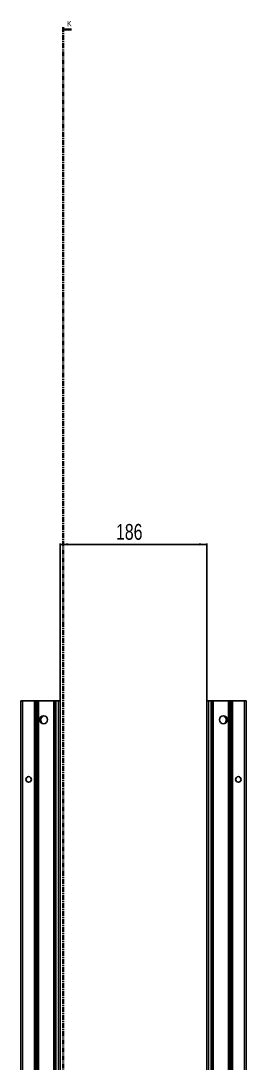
# Model space of a CAD drawing. Header units: millimetres. Extents: x -199 to 3854, y -1547 to 1507.
# Drawn here: x 1822 to 2107, y 189 to 1507 of the extents above; entities that cross this region are included whole.
import ezdxf

# ---------------------------------------------------------------- set-up
doc = ezdxf.new("R2010")
doc.units = ezdxf.units.MM
doc.linetypes.add('CENTER', pattern=[10.16, 6.35, -1.27, 1.27, -1.27])
doc.layers.add('FORMAT', color=7, linetype='Continuous')
doc.styles.add('SLDTEXTSTYLE0', font='TXT', dxfattribs={"width": 0.75})
doc.dimstyles.new('SLDDIMSTYLE0', dxfattribs={"dimtxt": 20, "dimasz": 10, "dimexe": 0, "dimexo": 0.0625, "dimgap": 5, "dimtad": 2, "dimdec": 1, "dimrnd": 1e-09, "dimzin": 12, "dimdsep": 46, "dimtxsty": 'SLDTEXTSTYLE0', "dimsah": 1, "dimcen": 0.09, "dimadec": 0, "dimazin": 3, "dimtfac": 1, "dimtofl": 0, "dimtmove": 0, "dimatfit": 3, "dimfxl": 0, "dimfrac": 2, "dimtolj": 1, "dimtzin": 12, "dimarcsym": 0})

# ---------------------------------------------------------------- blocks, each defined once
blk = doc.blocks.new('_D_4')
at = {"layer": 'FORMAT'}
for p, q in [((1871.6, 647.2), (1871.6, 846)), ((1871.6, 845), (2057.6, 845)), ((2057.6, 647.2), (2057.6, 846))]:
    blk.add_line(p, q, dxfattribs=at)
for points in [[(1871.6, 845), (1881.6, 843.5), (1881.6, 846.5)], [(2057.6, 845), (2047.6, 846.5), (2047.6, 843.5)]]:
    blk.add_solid(points, dxfattribs=at)
at = {"layer": 'FORMAT', "insert": (1942.5, 870.8), "char_height": 20, "attachment_point": 1, "style": 'SLDTEXTSTYLE0'}
blk.add_mtext('186', dxfattribs=at)

msp = doc.modelspace()

# ---------------------------------------------------------------- linework, layer by layer
at = {"color": 7, "linetype": 'CENTER', "lineweight": 35}
msp.add_line((1875.35, 1499.09), (1875.35, -1103.67), dxfattribs=at)
at = {"color": 7, "linetype": 'Continuous', "lineweight": 35}
msp.add_line((1885.99, 1496.09), (1875.35, 1496.09), dxfattribs=at)
at = {"color": 7, "linetype": 'Continuous', "lineweight": 25}
for p, q in [((1821.92, -851.79), (1821.92, 647.21)), ((1821.92, 647.21), (1823.92, 647.21)), ((1823.92, 647.21), (1839.27, 647.21)), ((1839.27, 647.21), (1839.92, 647.21)), ((1839.92, 623.46), (1839.92, 647.21)), ((1839.92, 647.21), (1840.51, 647.21)), ((1840.51, 647.21), (1841.71, 647.21)), ((1841.71, 647.21), (1841.71, -851.79)), ((1841.71, 647.21), (1841.75, 647.21)), ((1841.75, 647.21), (1841.75, -851.79)), ((1841.75, 647.21), (1842.96, 647.21)), ((1842.96, 647.21), (1844.37, 647.21)), ((1844.37, 647.21), (1863.77, 647.21)), ((1863.77, 647.21), (1864.42, 647.21)), ((1864.42, -851.79), (1864.42, 647.21)), ((1864.42, 647.21), (1866.42, 647.21)), ((1866.42, 647.21), (1869.62, 647.21)), ((1869.62, 647.21), (1871.62, 647.21)), ((1871.62, 647.21), (1871.62, -851.79)), ((2057.62, -851.79), (2057.62, 647.21)), ((2057.62, 647.21), (2059.62, 647.21)), ((2062.82, 647.21), (2059.62, 647.21)), ((2062.82, 647.21), (2064.82, 647.21)), ((2064.82, 647.21), (2064.82, -851.79)), ((2064.82, 647.21), (2065.47, 647.21)), ((2084.88, 647.21), (2065.47, 647.21)), ((2084.88, 647.21), (2086.29, 647.21)), ((2087.5, 647.21), (2086.29, 647.21)), ((2087.5, -851.79), (2087.5, 647.21)), ((2087.53, 647.21), (2087.5, 647.21)), ((2087.53, -851.79), (2087.53, 647.21)), ((2088.74, 647.21), (2087.53, 647.21)), ((2088.74, 647.21), (2089.32, 647.21)), ((2089.32, 647.21), (2089.32, 623.46)), ((2089.32, 647.21), (2089.97, 647.21)), ((2105.32, 647.21), (2089.97, 647.21)), ((2105.32, 647.21), (2107.32, 647.21)), ((2107.32, 647.21), (2107.32, -851.79)), ((1839.98, 623.35), (1839.92, 623.46)), ((1839.92, 623.46), (1839.92, 621.96)), ((1839.92, 621.96), (1839.98, 622.06)), ((1839.92, 573.46), (1839.92, 621.96)), ((1839.98, 622.06), (1839.98, 623.35)), ((1849.97, 627.73), (1849.97, 628.14)), ((2079.27, 628.14), (2079.27, 627.73)), ((2089.32, 623.46), (2089.26, 623.35)), ((2089.26, 623.35), (2089.26, 622.06)), ((2089.26, 622.06), (2089.32, 621.96)), ((2089.32, 621.96), (2089.32, 623.46)), ((2089.32, 621.96), (2089.32, 573.46)), ((1839.98, 573.35), (1839.92, 573.46)), ((1839.92, 573.46), (1839.92, 571.96)), ((1839.92, 571.96), (1839.98, 572.06)), ((1839.92, 523.46), (1839.92, 571.96)), ((1839.98, 572.06), (1839.98, 573.35)), ((2089.32, 573.46), (2089.26, 573.35)), ((2089.26, 573.35), (2089.26, 572.06)), ((2089.26, 572.06), (2089.32, 571.96)), ((2089.32, 571.96), (2089.32, 573.46)), ((2089.32, 571.96), (2089.32, 523.46)), ((1839.98, 523.35), (1839.92, 523.46)), ((1839.92, 523.46), (1839.92, 521.96)), ((1839.92, 521.96), (1839.98, 522.06)), ((1839.92, 473.46), (1839.92, 521.96)), ((1839.98, 522.06), (1839.98, 523.35)), ((2089.32, 523.46), (2089.26, 523.35)), ((2089.26, 523.35), (2089.26, 522.06)), ((2089.26, 522.06), (2089.32, 521.96)), ((2089.32, 521.96), (2089.32, 523.46)), ((2089.32, 521.96), (2089.32, 473.46)), ((1839.98, 473.35), (1839.92, 473.46)), ((1839.92, 473.46), (1839.92, 471.96)), ((1839.92, 471.96), (1839.98, 472.06)), ((1839.92, 423.46), (1839.92, 471.96)), ((1839.98, 472.06), (1839.98, 473.35)), ((2089.32, 473.46), (2089.26, 473.35)), ((2089.26, 473.35), (2089.26, 472.06)), ((2089.26, 472.06), (2089.32, 471.96)), ((2089.32, 471.96), (2089.32, 473.46)), ((2089.32, 471.96), (2089.32, 423.46)), ((1839.98, 423.35), (1839.92, 423.46)), ((1839.92, 423.46), (1839.92, 421.96)), ((1839.92, 421.96), (1839.98, 422.06)), ((1839.92, 373.46), (1839.92, 421.96)), ((1839.98, 422.06), (1839.98, 423.35)), ((2089.32, 423.46), (2089.26, 423.35)), ((2089.26, 423.35), (2089.26, 422.06)), ((2089.26, 422.06), (2089.32, 421.96)), ((2089.32, 421.96), (2089.32, 423.46)), ((2089.32, 421.96), (2089.32, 373.46)), ((1839.98, 373.35), (1839.92, 373.46)), ((1839.92, 373.46), (1839.92, 371.96)), ((1839.92, 371.96), (1839.98, 372.06)), ((1839.92, 323.46), (1839.92, 371.96)), ((1839.98, 372.06), (1839.98, 373.35)), ((2089.32, 373.46), (2089.26, 373.35)), ((2089.26, 373.35), (2089.26, 372.06)), ((2089.26, 372.06), (2089.32, 371.96)), ((2089.32, 371.96), (2089.32, 373.46)), ((2089.32, 371.96), (2089.32, 323.46)), ((1839.98, 323.35), (1839.92, 323.46)), ((1839.92, 323.46), (1839.92, 321.96)), ((1839.92, 321.96), (1839.98, 322.06)), ((1839.92, 273.46), (1839.92, 321.96)), ((1839.98, 322.06), (1839.98, 323.35)), ((2089.32, 323.46), (2089.26, 323.35)), ((2089.26, 323.35), (2089.26, 322.06)), ((2089.26, 322.06), (2089.32, 321.96)), ((2089.32, 321.96), (2089.32, 323.46)), ((2089.32, 321.96), (2089.32, 273.46)), ((1839.98, 273.35), (1839.92, 273.46)), ((1839.92, 273.46), (1839.92, 271.96)), ((1839.92, 271.96), (1839.98, 272.06)), ((1839.92, 223.46), (1839.92, 271.96)), ((1839.98, 272.06), (1839.98, 273.35)), ((2089.32, 273.46), (2089.26, 273.35)), ((2089.26, 273.35), (2089.26, 272.06)), ((2089.26, 272.06), (2089.32, 271.96)), ((2089.32, 271.96), (2089.32, 273.46)), ((2089.32, 271.96), (2089.32, 223.46)), ((1839.98, 223.35), (1839.92, 223.46)), ((1839.92, 223.46), (1839.92, 221.96)), ((1839.92, 221.96), (1839.98, 222.06)), ((1839.92, 173.46), (1839.92, 221.96)), ((1839.98, 222.06), (1839.98, 223.35)), ((2089.32, 223.46), (2089.26, 223.35)), ((2089.26, 223.35), (2089.26, 222.06)), ((2089.26, 222.06), (2089.32, 221.96)), ((2089.32, 221.96), (2089.32, 223.46)), ((2089.32, 221.96), (2089.32, 173.46))]:
    msp.add_line(p, q, dxfattribs=at)
at = {"color": 8, "linetype": 'Continuous', "lineweight": 18}
for p, q in [((1823.92, 647.21), (1823.92, -851.79)), ((1839.27, -851.79), (1839.27, 647.21)), ((1840.51, 647.21), (1840.51, -851.79)), ((1842.96, -851.79), (1842.96, 647.21)), ((1844.37, 647.21), (1844.37, -851.79)), ((1863.77, -851.79), (1863.77, 647.21)), ((1866.42, 647.21), (1866.42, -851.79)), ((1869.62, -851.79), (1869.62, 647.21)), ((2059.62, 647.21), (2059.62, -851.79)), ((2062.82, -851.79), (2062.82, 647.21)), ((2065.47, 647.21), (2065.47, -851.79)), ((2084.88, -851.79), (2084.88, 647.21)), ((2086.29, 647.21), (2086.29, -851.79)), ((2088.74, -851.79), (2088.74, 647.21)), ((2089.97, 647.21), (2089.97, -851.79)), ((2105.32, -851.79), (2105.32, 647.21))]:
    msp.add_line(p, q, dxfattribs=at)
at = {"color": 7, "linetype": 'Continuous', "lineweight": 25}
for centre, radius in [((1850.77, 623.21), 5), ((2078.47, 623.21), 5), ((1831.82, 547.71), 3.5), ((2097.42, 547.71), 3.5)]:
    msp.add_circle(centre, radius, dxfattribs=at)
for centre, radius, start, end in [((1852.27, 622.71), 5.25, 119.14074, 233.81087), ((1849.47, 627.73), 0.5, 299.14074, 0), ((2079.77, 627.73), 0.5, 180, 240.85926), ((2076.97, 622.71), 5.25, 306.18915, 60.85926)]:
    msp.add_arc(centre, radius, start, end, dxfattribs=at)
at = {"color": 7, "linetype": 'Continuous', "lineweight": 35}
msp.add_solid([(1875.35, 1496.09), (1882.35, 1494.97), (1882.35, 1497.21)], dxfattribs=at)

# ---------------------------------------------------------------- texts
at = {"color": 7, "linetype": 'Continuous', "insert": (1880.49, 1507.18), "char_height": 7, "attachment_point": 1, "style": 'SLDTEXTSTYLE0'}
msp.add_mtext('K', dxfattribs=at)

# ---------------------------------------------------------------- dimensions: what is measured, and where the dimension line sits
at = {"layer": 'FORMAT'}
dim = msp.add_linear_dim(base=(2057.62, 845), p1=(1871.62, 647.21), p2=(2057.62, 647.21), angle=0, dimstyle='SLDDIMSTYLE0', dxfattribs=at)
dim.commit()
dim.dimension.update_dxf_attribs({"geometry": '_D_4', "text_midpoint": (1964.62, 845), "dimtype": 160})

doc.saveas('drawing.dxf')
